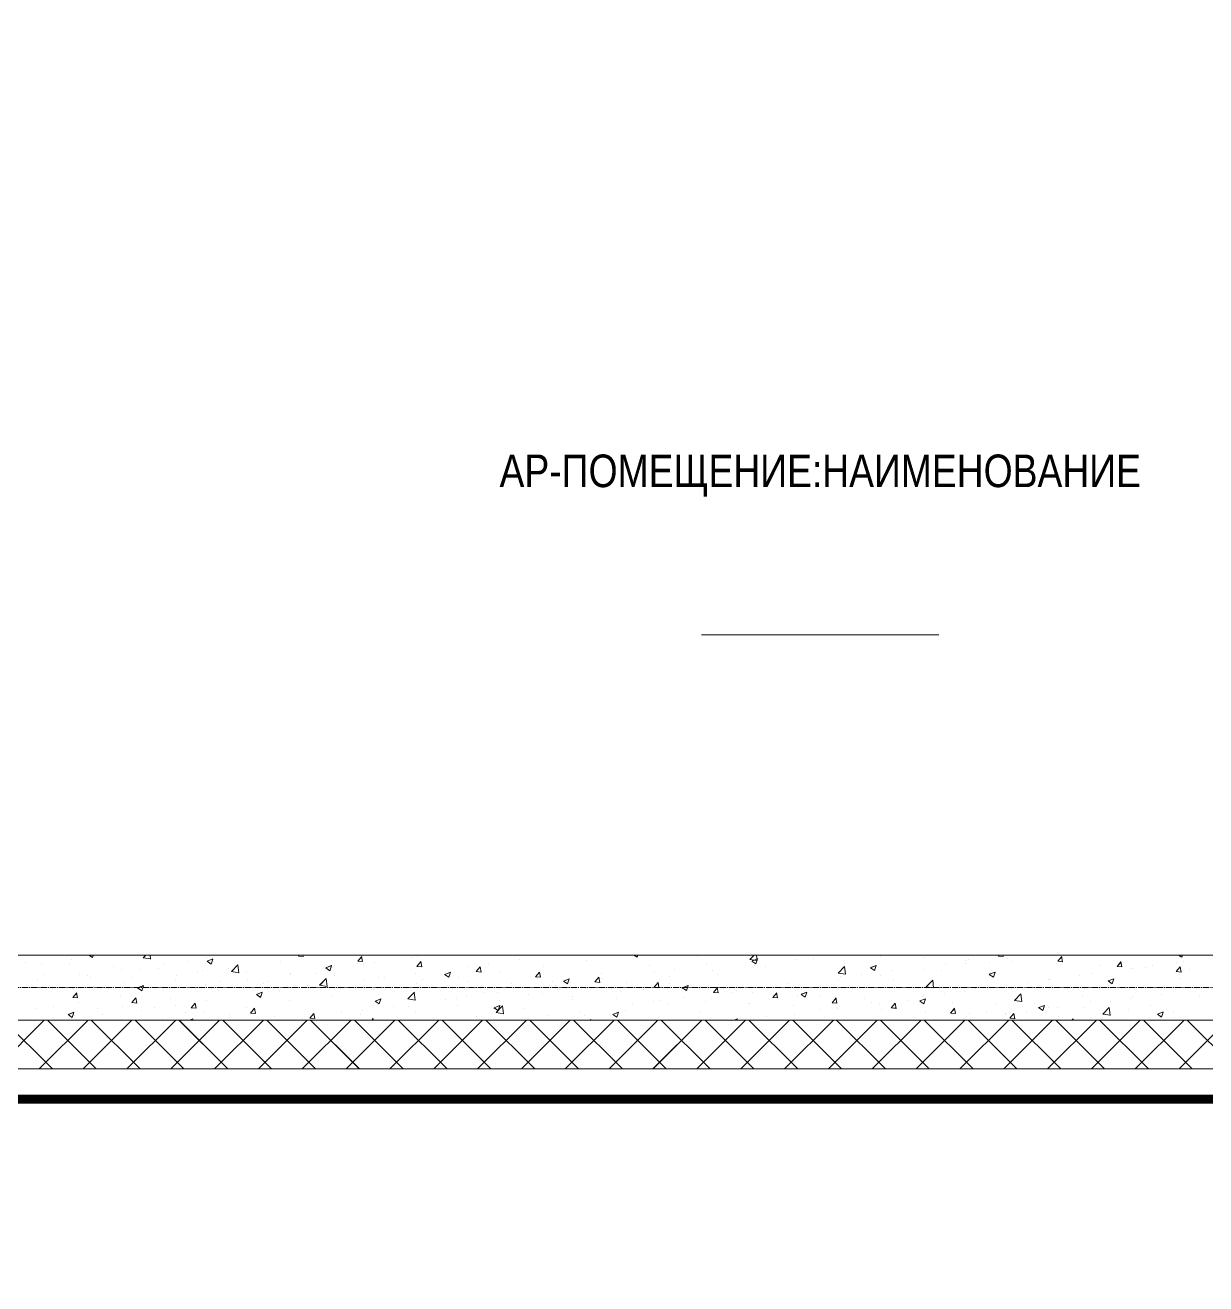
# Model space of a CAD drawing. Header units: millimetres. Extents: x 470010 to 1231400, y -134005 to 421770.
# Drawn here: x 826695 to 830323, y 135303 to 139170 of the extents above; entities that cross this region are included whole.
import ezdxf
from ezdxf.enums import TextEntityAlignment as Align

# ---------------------------------------------------------------- set-up
doc = ezdxf.new("R2010")
doc.units = ezdxf.units.MM
doc.linetypes.add('CENTER2', pattern=[28.575, 19.05, -3.175, 3.175, -3.175])
doc.linetypes.add('DASHED', pattern=[19.05, 12.7, -6.35])
doc.layers.get('Defpoints').update_dxf_attribs({"color": 140})
doc.layers.add('A-AREA', color=7, linetype='Continuous', lineweight=15, true_color=0x7f7f7f)
doc.layers.add('РД_Оси_100', color=7, linetype='Continuous', lineweight=0, true_color=0x525252)
doc.layers.add('АР_Делит', color=120, linetype='Continuous', lineweight=0, plot=False)
for name, color, linetype, lineweight in [('АР_Стены ПЕНОблок', 52, 'Continuous', 20), ('АР_Тонкая', 254, 'Continuous', 5), ('АР_Утеплитель', 31, 'Continuous', 0), ('АР_Штриховка', 8, 'Continuous', 0)]:
    doc.layers.add(name, color=color, linetype=linetype, lineweight=lineweight)
doc.styles.add('style1', font='ARIALN.TTF')

# ---------------------------------------------------------------- blocks, each defined once
blk = doc.blocks.new('СОШ_2200_АР_ОСИ_М100_28.05.24')
at = {"layer": 'АР_Делит', "color": 251, "linetype": 'DASHED', "true_color": 0x636466}
blk.add_lwpolyline([(114955, 135155), (114955, -355), (93595.036, -355), (93595.036, 13855), (94145, 13855), (94145, 68320), (66055, 68320), (66055, 13857.73), (83455, 13857.73), (83455, -355), (45245, -355), (45245, 13145), (44695, 13145), (44695, 26755), (45245, 26755), (45245, 68320), (20455, 68320), (20455, 26755), (27955, 26755), (27955, 13145), (-355, 13145), (-355, 100855)], dxfattribs=at)
at = {"layer": 'РД_Оси_100', "color": 251, "linetype": 'CENTER2', "true_color": 0x636466}
blk.add_line((-5954.958, 13500), (29555, 13500), dxfattribs=at)
blk = doc.blocks.new('A$C9108343f')
at = {"layer": 'A-AREA', "color": 18, "true_color": 0x000000}
blk.add_line((163054.2, 237663.4), (163784.2, 237663.4), dxfattribs=at)
at = {"layer": 'АР_Стены ПЕНОблок', "color": 18, "linetype": 'Continuous', "lineweight": 20, "true_color": 0x000000}
for p, q in [((167604.1, 236679.5), (148704.1, 236679.5)), ((148704.1, 236479.5), (167604.1, 236479.5))]:
    blk.add_line(p, q, dxfattribs=at)
at = {"layer": 'АР_Тонкая', "color": 18, "linetype": 'Continuous', "lineweight": 5, "true_color": 0x000000}
for p, q in [((167604.1, 236329.5), (148704.1, 236329.5)), ((148704.1, 236249.5), (167604.1, 236249.5)), ((167604.1, 236249.5), (148704.1, 236249.5)), ((148704.1, 236224.5), (167604.1, 236224.5))]:
    blk.add_line(p, q, dxfattribs=at)
at = {"layer": 'АР_Утеплитель', "color": 18, "linetype": 'Continuous', "lineweight": 0, "true_color": 0x000000}
for p, q in [((167604.1, 236479.5), (148704.1, 236479.5)), ((148704.1, 236329.5), (167604.1, 236329.5))]:
    blk.add_line(p, q, dxfattribs=at)
at = {"layer": 'АР_Штриховка', "color": 18, "linetype": 'Continuous', "lineweight": 0, "true_color": 0x000000}
for p, q in [((161117.2, 236665.2), (161117.2, 236665.2)), ((161171.9, 236679.5), (161182.8, 236672.2)), ((161182.8, 236672.2), (161185.2, 236679.5)), ((161188.4, 236675.7), (161188.4, 236675.7)), ((161339, 236670.9), (161361.6, 236667.4)), ((161339.1, 236670.8), (161347.4, 236679.5)), ((161361.6, 236667.3), (161360.2, 236679.5)), ((161474.3, 236660.3), (161474.3, 236660.3)), ((161534.2, 236672.3), (161534.2, 236672.3)), ((161535.2, 236660.3), (161547.8, 236651.8)), ((161535.3, 236660.5), (161553, 236667.4)), ((161547.8, 236651.8), (161553, 236667.2)), ((161762, 236659.8), (161762, 236659.8)), ((161815.9, 236676.5), (161818.4, 236679.5)), ((161815.9, 236676.5), (161831, 236675.2)), ((161825.6, 236668.2), (161825.6, 236668.2)), ((161830.7, 236675.1), (161829.9, 236679.5)), ((161998, 236660.6), (162010.3, 236675.2)), ((161998, 236660.6), (162013.2, 236659.2)), ((162012.9, 236659.2), (162010, 236675.1)), ((162163.8, 236673.1), (162163.8, 236673.1)), ((162180.2, 236644.6), (162192.5, 236659.2)), ((162182, 236676.3), (162182, 236676.3)), ((162195.1, 236643.2), (162192.2, 236659.2)), ((162495.3, 236665), (162495.3, 236665)), ((162699.9, 236662.8), (162699.9, 236662.8)), ((162828.2, 236679.1), (162828.2, 236679.1)), ((162846.3, 236679.5), (162856.3, 236672.7)), ((162856.3, 236672.7), (162858.6, 236679.5)), ((163042.1, 236674.1), (163042.1, 236674.1)), ((163202.9, 236666.1), (163225.5, 236662.6)), ((163203, 236666), (163215.9, 236679.5)), ((163208.7, 236660.9), (163221.4, 236652.4)), ((163208.8, 236661.1), (163226.6, 236667.9)), ((163221.4, 236652.4), (163226.5, 236667.7)), ((163225.5, 236662.4), (163223.5, 236679.5)), ((163229.3, 236670.3), (163229.3, 236670.3)), ((163292.9, 236678.6), (163292.9, 236678.6)), ((163347.7, 236666.7), (163347.7, 236666.7)), ((163399.3, 236669.2), (163399.3, 236669.2)), ((163603.7, 236676.3), (163603.7, 236676.3)), ((163739.3, 236670.6), (163739.3, 236670.6)), ((163866.5, 236662.8), (163866.5, 236662.8)), ((163874.9, 236664.8), (163874.9, 236664.8)), ((163962.7, 236675.4), (163962.7, 236675.4)), ((163966.8, 236676.3), (163969.5, 236679.5)), ((163966.8, 236676.3), (163982, 236675)), ((163981.7, 236674.9), (163980.8, 236679.5)), ((163993.9, 236669.5), (163993.9, 236669.5)), ((164010.5, 236659.1), (164010.5, 236659.1)), ((164149, 236660.4), (164161.3, 236675)), ((164149, 236660.4), (164164.2, 236659)), ((164163.9, 236659), (164160.9, 236674.9)), ((164331.2, 236644.4), (164343.4, 236659)), ((164346.1, 236643), (164343.1, 236659)), ((164520.6, 236679.5), (164529.9, 236673.3)), ((164529.9, 236673.3), (164532, 236679.5)), ((164536.3, 236659.5), (164536.3, 236659.5)), ((160978.1, 236655.3), (160978.1, 236655.3)), ((161028, 236654.6), (161028, 236654.6)), ((161031.6, 236621.2), (161031.6, 236621.2)), ((161113.6, 236649.6), (161113.6, 236649.6)), ((161249.2, 236643.9), (161249.2, 236643.9)), ((161271.9, 236635.4), (161271.9, 236635.4)), ((161326.2, 236634.9), (161326.2, 236634.9)), ((161384.8, 236638.2), (161384.8, 236638.2)), ((161403.8, 236654.5), (161403.8, 236654.5)), ((161505.4, 236626.1), (161505.4, 236626.1)), ((161520.4, 236632.4), (161520.4, 236632.4)), ((161601.6, 236638.7), (161601.6, 236638.7)), ((161610.1, 236628.8), (161632.7, 236625.3)), ((161610.2, 236628.7), (161629.9, 236649.4)), ((161632.7, 236625.2), (161629.9, 236649.4)), ((161656, 236626.7), (161656, 236626.7)), ((161791.3, 236623.1), (161791.3, 236623.1)), ((161791.6, 236621), (161791.6, 236621)), ((161867.6, 236622.3), (161867.6, 236622.3)), ((161900.2, 236640), (161912.8, 236631.5)), ((161900.3, 236640.2), (161918.1, 236647)), ((161912.8, 236631.5), (161918, 236646.8)), ((161921.7, 236641), (161921.7, 236641)), ((162015.7, 236647.7), (162015.7, 236647.7)), ((162050, 236657.2), (162050, 236657.2)), ((162175.1, 236622.9), (162175.1, 236622.9)), ((162180.2, 236644.6), (162195.4, 236643.3)), ((162265.2, 236619.7), (162277.9, 236611.1)), ((162265.3, 236619.8), (162283.1, 236626.7)), ((162277.9, 236611.1), (162283, 236626.5)), ((162335.5, 236644), (162335.5, 236644)), ((162362.4, 236628.7), (162374.7, 236643.3)), ((162362.4, 236628.7), (162377.6, 236627.4)), ((162377.3, 236627.3), (162374.3, 236643.2)), ((162399.1, 236652.3), (162399.1, 236652.3)), ((162437.6, 236625.9), (162437.6, 236625.9)), ((162544.6, 236612.8), (162556.8, 236627.4)), ((162559.5, 236611.4), (162556.5, 236627.3)), ((162569.5, 236644.9), (162569.5, 236644.9)), ((162745.9, 236623.3), (162745.9, 236623.3)), ((162894, 236648.7), (162894, 236648.7)), ((162909.1, 236628.1), (162909.1, 236628.1)), ((162972.7, 236636.5), (162972.7, 236636.5)), ((163068.9, 236649.1), (163068.9, 236649.1)), ((163087.5, 236631.4), (163087.5, 236631.4)), ((163215.8, 236647.7), (163215.8, 236647.7)), ((163251.1, 236643.8), (163251.1, 236643.8)), ((163474, 236623.9), (163493.8, 236644.5)), ((163474, 236624), (163496.6, 236620.5)), ((163496.6, 236620.4), (163493.8, 236644.5)), ((163546.3, 236620.6), (163546.3, 236620.6)), ((163573.7, 236640.6), (163586.4, 236632)), ((163573.8, 236640.7), (163591.6, 236647.6)), ((163586.4, 236632), (163591.5, 236647.4)), ((163642.5, 236633.3), (163642.5, 236633.3)), ((163735.2, 236635.4), (163735.2, 236635.4)), ((163792.5, 236631.2), (163792.5, 236631.2)), ((163802.9, 236654.4), (163802.9, 236654.4)), ((163865.6, 236653.3), (163865.6, 236653.3)), ((163938.8, 236620.2), (163951.4, 236611.7)), ((163938.9, 236620.4), (163956.6, 236627.2)), ((163940.7, 236656.6), (163940.7, 236656.6)), ((163951.4, 236611.7), (163956.6, 236627)), ((164146.1, 236653.4), (164146.1, 236653.4)), ((164253.2, 236621.9), (164253.2, 236621.9)), ((164281.7, 236647.6), (164281.7, 236647.6)), ((164331.2, 236644.4), (164346.4, 236643.1)), ((164376.5, 236638.5), (164376.5, 236638.5)), ((164381.5, 236638.2), (164381.5, 236638.2)), ((164417.3, 236641.9), (164417.3, 236641.9)), ((164440.1, 236646.9), (164440.1, 236646.9)), ((164513.4, 236657.2), (164513.4, 236657.2)), ((164513.4, 236628.5), (164525.6, 236643.1)), ((164513.4, 236628.5), (164528.6, 236627.2)), ((164528.2, 236627.1), (164525.3, 236643)), ((164552.9, 236636.2), (164552.9, 236636.2)), ((161013.1, 236601.3), (161013.1, 236601.3)), ((161029.9, 236584), (161029.9, 236584)), ((161143.6, 236619.2), (161143.6, 236619.2)), ((161167.2, 236615.5), (161167.2, 236615.5)), ((161178.1, 236609.4), (161178.1, 236609.4)), ((161185.2, 236583.9), (161185.2, 236583.9)), ((161281.4, 236596.6), (161281.4, 236596.6)), ((161302.8, 236609.8), (161302.8, 236609.8)), ((161321.8, 236578.6), (161339.6, 236585.4)), ((161334.4, 236569.9), (161339.5, 236585.3)), ((161438.4, 236604), (161438.4, 236604)), ((161441.8, 236617.7), (161441.8, 236617.7)), ((161531.1, 236587.8), (161531.1, 236587.8)), ((161574, 236598.3), (161574, 236598.3)), ((161659.4, 236604), (161659.4, 236604)), ((161709.6, 236592.6), (161709.6, 236592.6)), ((161719.5, 236596.8), (161719.5, 236596.8)), ((161845.1, 236586.8), (161845.1, 236586.8)), ((161881.2, 236586.7), (161901, 236607.3)), ((161881.2, 236586.8), (161903.8, 236583.3)), ((161903.8, 236583.2), (161901, 236607.3)), ((161927.2, 236615.2), (161927.2, 236615.2)), ((161980.7, 236581.1), (161980.7, 236581.1)), ((162015.3, 236601.8), (162015.3, 236601.8)), ((162062.8, 236609.5), (162062.8, 236609.5)), ((162078.9, 236610.2), (162078.9, 236610.2)), ((162178.9, 236591.7), (162178.9, 236591.7)), ((162198.4, 236603.8), (162198.4, 236603.8)), ((162309.3, 236609.6), (162309.3, 236609.6)), ((162334, 236598), (162334, 236598)), ((162469.5, 236592.3), (162469.5, 236592.3)), ((162544.6, 236612.8), (162559.8, 236611.4)), ((162588.9, 236585.9), (162588.9, 236585.9)), ((162597.8, 236597.8), (162597.8, 236597.8)), ((162605.1, 236586.6), (162605.1, 236586.6)), ((162630.3, 236599.3), (162642.9, 236590.8)), ((162630.4, 236599.5), (162648.1, 236606.3)), ((162642.9, 236590.8), (162648.1, 236606.1)), ((162652.5, 236594.3), (162652.5, 236594.3)), ((162726.8, 236596.8), (162739, 236611.4)), ((162726.8, 236596.8), (162742, 236595.5)), ((162741.6, 236595.4), (162738.7, 236611.3)), ((162740.7, 236580.9), (162740.7, 236580.9)), ((162748.7, 236607), (162748.7, 236607)), ((162825.1, 236594.5), (162825.1, 236594.5)), ((162909, 236580.9), (162921.2, 236595.5)), ((162909, 236580.9), (162924.1, 236579.5)), ((162923.8, 236579.5), (162920.9, 236595.4)), ((162954.9, 236592.9), (162954.9, 236592.9)), ((162957, 236613.5), (162957, 236613.5)), ((162995.4, 236579.2), (163013.2, 236586)), ((163007.9, 236570.5), (163013.1, 236585.8)), ((163103, 236618.4), (163103, 236618.4)), ((163322.3, 236591.1), (163322.3, 236591.1)), ((163344.6, 236582.2), (163344.6, 236582.2)), ((163475, 236600.1), (163475, 236600.1)), ((163482.7, 236612.2), (163482.7, 236612.2)), ((163603.3, 236616.3), (163603.3, 236616.3)), ((163644.4, 236605.7), (163644.4, 236605.7)), ((163745.1, 236581.9), (163764.9, 236602.5)), ((163745.1, 236582), (163767.7, 236578.5)), ((163767.6, 236578.4), (163764.8, 236602.5)), ((163990.9, 236585), (163990.9, 236585)), ((164056.3, 236596.4), (164056.3, 236596.4)), ((164119.9, 236604.7), (164119.9, 236604.7)), ((164122.8, 236604), (164122.8, 236604)), ((164216.1, 236617.4), (164216.1, 236617.4)), ((164303.8, 236599.9), (164316.4, 236591.4)), ((164303.9, 236600.1), (164321.7, 236606.9)), ((164316.4, 236591.4), (164321.6, 236606.7)), ((164374.6, 236581.3), (164374.6, 236581.3)), ((164522.7, 236606.8), (164522.7, 236606.8)), ((161121.6, 236575.5), (161121.6, 236575.5)), ((161122.4, 236549.2), (161134.6, 236563.8)), ((161122.4, 236549.2), (161137.5, 236547.9)), ((161137.2, 236547.8), (161134.3, 236563.7)), ((161268.8, 236550.9), (161268.8, 236550.9)), ((161304.5, 236533.3), (161316.8, 236547.9)), ((161319.4, 236531.9), (161316.5, 236547.8)), ((161321.8, 236578.4), (161334.4, 236569.9)), ((161400.7, 236569.9), (161400.7, 236569.9)), ((161423.2, 236546), (161423.2, 236546)), ((161571.3, 236571.4), (161571.3, 236571.4)), ((161686.8, 236558.1), (161699.4, 236549.6)), ((161686.9, 236558.3), (161704.7, 236565.1)), ((161695.1, 236559.7), (161695.1, 236559.7)), ((161699.4, 236549.6), (161704.6, 236564.9)), ((161758.7, 236568), (161758.7, 236568)), ((161854.9, 236580.7), (161854.9, 236580.7)), ((161918.6, 236556.4), (161918.6, 236556.4)), ((162046.9, 236572.7), (162046.9, 236572.7)), ((162051.9, 236537.9), (162069.7, 236544.8)), ((162064.5, 236529.2), (162069.6, 236544.6)), ((162116.3, 236575.4), (162116.3, 236575.4)), ((162152.3, 236544.7), (162172.1, 236565.3)), ((162152.3, 236544.8), (162174.9, 236541.3)), ((162174.8, 236541.1), (162172, 236565.3)), ((162251.9, 236569.7), (162251.9, 236569.7)), ((162268.7, 236543.8), (162268.7, 236543.8)), ((162301.5, 236547), (162301.5, 236547)), ((162332.3, 236552.2), (162332.3, 236552.2)), ((162387.5, 236563.9), (162387.5, 236563.9)), ((162428.5, 236564.8), (162428.5, 236564.8)), ((162449.6, 236572.4), (162449.6, 236572.4)), ((162523.1, 236558.2), (162523.1, 236558.2)), ((162566.4, 236560.4), (162566.4, 236560.4)), ((162658.7, 236552.5), (162658.7, 236552.5)), ((162696.8, 236578.2), (162696.8, 236578.2)), ((162794.3, 236546.7), (162794.3, 236546.7)), ((162806.7, 236567.5), (162806.7, 236567.5)), ((162876.3, 236575.1), (162876.3, 236575.1)), ((162995.3, 236579), (163007.9, 236570.5)), ((163002.1, 236549), (163002.1, 236549)), ((163011.9, 236569.4), (163011.9, 236569.4)), ((163084.4, 236546.9), (163084.4, 236546.9)), ((163091.2, 236564.9), (163103.4, 236579.5)), ((163091.2, 236564.9), (163106.3, 236563.6)), ((163106, 236563.5), (163103.1, 236579.5)), ((163147.5, 236563.7), (163147.5, 236563.7)), ((163162.5, 236570.1), (163162.5, 236570.1)), ((163212.7, 236563.1), (163212.7, 236563.1)), ((163226.1, 236578.4), (163226.1, 236578.4)), ((163273.3, 236549), (163285.6, 236563.6)), ((163273.3, 236549), (163288.5, 236547.7)), ((163283.1, 236557.9), (163283.1, 236557.9)), ((163288.2, 236547.6), (163285.3, 236563.5)), ((163348.1, 236554.9), (163348.1, 236554.9)), ((163360.3, 236558.6), (163373, 236550.1)), ((163360.4, 236558.8), (163378.2, 236565.6)), ((163373, 236550.1), (163378.1, 236565.5)), ((163418.7, 236552.2), (163418.7, 236552.2)), ((163455.5, 236533.1), (163467.8, 236547.7)), ((163470.4, 236531.7), (163467.4, 236547.6)), ((163496.3, 236580.3), (163496.3, 236580.3)), ((163554.3, 236546.5), (163554.3, 236546.5)), ((163725.4, 236538.5), (163743.2, 236545.3)), ((163732.1, 236550.8), (163732.1, 236550.8)), ((163736.1, 236554.2), (163736.1, 236554.2)), ((163738, 236529.8), (163743.1, 236545.1)), ((163799.7, 236562.6), (163799.7, 236562.6)), ((163862.6, 236568.7), (163862.6, 236568.7)), ((163895.9, 236575.2), (163895.9, 236575.2)), ((164016.2, 236539.8), (164036, 236560.5)), ((164038.7, 236536.3), (164035.9, 236560.4)), ((164226.4, 236555.9), (164226.4, 236555.9)), ((164373.2, 236546.7), (164373.2, 236546.7)), ((164378.4, 236553.6), (164378.4, 236553.6)), ((164469.4, 236559.4), (164469.4, 236559.4)), ((164510.3, 236572.6), (164510.3, 236572.6)), ((164583.5, 236551), (164583.5, 236551)), ((161010.1, 236516.7), (161010.1, 236516.7)), ((161063.1, 236520.5), (161063.1, 236520.5)), ((161108.4, 236496.7), (161126.2, 236503.5)), ((161140.5, 236534.6), (161140.5, 236534.6)), ((161198.7, 236514.8), (161198.7, 236514.8)), ((161275.1, 236520.6), (161275.1, 236520.6)), ((161304.5, 236533.3), (161319.7, 236531.9)), ((161334.3, 236509), (161334.3, 236509)), ((161374.9, 236517.5), (161374.9, 236517.5)), ((161438.5, 236525.9), (161438.5, 236525.9)), ((161486.7, 236517.3), (161499, 236531.9)), ((161486.7, 236517.3), (161501.9, 236516)), ((161501.6, 236515.9), (161498.7, 236531.9)), ((161534.7, 236538.5), (161534.7, 236538.5)), ((161656.3, 236519.5), (161656.3, 236519.5)), ((161668.9, 236501.4), (161681.2, 236516)), ((161683.8, 236500), (161680.8, 236515.9)), ((161788.2, 236538.5), (161788.2, 236538.5)), ((162012.1, 236510), (162012.1, 236510)), ((162051.8, 236537.7), (162064.5, 236529.2)), ((162108.3, 236522.7), (162108.3, 236522.7)), ((162153.4, 236521.6), (162153.4, 236521.6)), ((162175.8, 236507.2), (162175.8, 236507.2)), ((162306.2, 236525.1), (162306.2, 236525.1)), ((162416.9, 236517.6), (162434.7, 236524.4)), ((162416.9, 236517.4), (162429.5, 236508.9)), ((162423.4, 236502.6), (162443.2, 236523.2)), ((162429.5, 236508.9), (162434.6, 236524.2)), ((162434.5, 236541.3), (162434.5, 236541.3)), ((162445.9, 236499.1), (162443.1, 236523.2)), ((162510.5, 236516.7), (162510.5, 236516.7)), ((162658.6, 236542.1), (162658.6, 236542.1)), ((162681.9, 236506.8), (162681.9, 236506.8)), ((162782, 236497.2), (162799.8, 236504.1)), ((162794.5, 236488.5), (162799.7, 236503.9)), ((162822, 236510), (162822, 236510)), ((162842.3, 236527.9), (162842.3, 236527.9)), ((162905.9, 236536.3), (162905.9, 236536.3)), ((162929.9, 236541), (162929.9, 236541)), ((162954, 236529), (162954, 236529)), ((163051.9, 236504), (163051.9, 236504)), ((163065.5, 236535.3), (163065.5, 236535.3)), ((163200, 236529.5), (163200, 236529.5)), ((163201.1, 236529.6), (163201.1, 236529.6)), ((163336.6, 236523.8), (163336.6, 236523.8)), ((163415.9, 236512), (163415.9, 236512)), ((163455.5, 236533.1), (163470.7, 236531.7)), ((163471.9, 236515.5), (163471.9, 236515.5)), ((163472.2, 236518.1), (163472.2, 236518.1)), ((163479.5, 236520.4), (163479.5, 236520.4)), ((163575.7, 236533.1), (163575.7, 236533.1)), ((163600.2, 236531.8), (163600.2, 236531.8)), ((163607.8, 236512.4), (163607.8, 236512.4)), ((163637.7, 236517.1), (163650, 236531.7)), ((163637.7, 236517.1), (163652.9, 236515.8)), ((163652.6, 236515.7), (163649.6, 236531.7)), ((163689.9, 236540.8), (163689.9, 236540.8)), ((163725.4, 236538.3), (163738, 236529.8)), ((163743.4, 236506.6), (163743.4, 236506.6)), ((163819.9, 236501.2), (163832.1, 236515.8)), ((163825.5, 236535), (163825.5, 236535)), ((163834.8, 236499.8), (163831.8, 236515.7)), ((163930.2, 236505), (163930.2, 236505)), ((163961, 236529.3), (163961, 236529.3)), ((164016.1, 236539.9), (164038.7, 236536.4)), ((164053, 236504.5), (164053, 236504.5)), ((164078.3, 236530.5), (164078.3, 236530.5)), ((164090.4, 236518), (164103, 236509.4)), ((164090.5, 236518.1), (164108.3, 236525)), ((164096.6, 236523.6), (164096.6, 236523.6)), ((164103, 236509.4), (164108.2, 236524.8)), ((164119.7, 236519.5), (164119.7, 236519.5)), ((164149.2, 236517.2), (164149.2, 236517.2)), ((164232.2, 236517.8), (164232.2, 236517.8)), ((164250.1, 236537.3), (164250.1, 236537.3)), ((164287.3, 236497.8), (164307.1, 236518.4)), ((164309.8, 236494.3), (164307, 236518.4)), ((164309.7, 236538.3), (164309.7, 236538.3)), ((164367.8, 236512.1), (164367.8, 236512.1)), ((164435.4, 236525.6), (164435.4, 236525.6)), ((164455.5, 236497.8), (164473.3, 236504.6)), ((164468.1, 236489.1), (164473.2, 236504.4)), ((164503.4, 236506.4), (164503.4, 236506.4)), ((160884.9, 236329.5), (161034.9, 236479.5)), ((161060.1, 236329.5), (160910.1, 236479.5)), ((161019.6, 236329.5), (161169.6, 236479.5)), ((161194.9, 236329.5), (161044.9, 236479.5)), ((161108.3, 236496.5), (161121, 236488)), ((161118.3, 236483.7), (161118.3, 236483.7)), ((161121, 236488), (161126.1, 236503.3)), ((161126.9, 236495.1), (161126.9, 236495.1)), ((161154.3, 236329.5), (161304.3, 236479.5)), ((161329.6, 236329.5), (161179.6, 236479.5)), ((161214.5, 236496.4), (161214.5, 236496.4)), ((161289, 236329.5), (161439, 236479.5)), ((161464.3, 236329.5), (161314.3, 236479.5)), ((161397.6, 236485.3), (161397.6, 236485.3)), ((161423.7, 236329.5), (161573.7, 236479.5)), ((161599, 236329.5), (161449, 236479.5)), ((161469.9, 236503.3), (161469.9, 236503.3)), ((161481.7, 236479.5), (161491.2, 236483.2)), ((161490, 236479.5), (161491.2, 236483)), ((161528, 236503.2), (161528, 236503.2)), ((161558.4, 236329.5), (161708.4, 236479.5)), ((161733.7, 236329.5), (161583.7, 236479.5)), ((161605.5, 236497.6), (161605.5, 236497.6)), ((161668.9, 236501.4), (161684.1, 236500.1)), ((161693.1, 236329.5), (161843.1, 236479.5)), ((161868.4, 236329.5), (161718.4, 236479.5)), ((161741.1, 236491.9), (161741.1, 236491.9)), ((161788.1, 236480.5), (161788.1, 236480.5)), ((161827.8, 236329.5), (161977.8, 236479.5)), ((161851.1, 236485.5), (161863.3, 236500.1)), ((161851.1, 236485.5), (161866.3, 236484.1)), ((162003.1, 236329.5), (161853.1, 236479.5)), ((161866, 236484.1), (161863, 236500)), ((161876.7, 236486.1), (161876.7, 236486.1)), ((161948.5, 236501.6), (161948.5, 236501.6)), ((161962.5, 236329.5), (162112.5, 236479.5)), ((162137.8, 236329.5), (161987.8, 236479.5)), ((162005.2, 236496.1), (162005.2, 236496.1)), ((162012.2, 236480.4), (162012.2, 236480.4)), ((162041.7, 236479.5), (162045.5, 236484.1)), ((162043.9, 236488.1), (162043.9, 236488.1)), ((162046.1, 236479.5), (162045.2, 236484)), ((162097.2, 236329.5), (162247.2, 236479.5)), ((162272.5, 236329.5), (162122.5, 236479.5)), ((162231.9, 236329.5), (162381.9, 236479.5)), ((162407.2, 236329.5), (162257.2, 236479.5)), ((162362.4, 236491.2), (162362.4, 236491.2)), ((162366.6, 236329.5), (162516.6, 236479.5)), ((162541.9, 236329.5), (162391.9, 236479.5)), ((162423.3, 236502.7), (162445.9, 236499.2)), ((162501.3, 236329.5), (162651.3, 236479.5)), ((162522.1, 236485.8), (162522.1, 236485.8)), ((162676.6, 236329.5), (162526.6, 236479.5)), ((162585.7, 236494.1), (162585.7, 236494.1)), ((162636, 236329.5), (162786, 236479.5)), ((162811.3, 236329.5), (162661.3, 236479.5)), ((162693.7, 236493.7), (162693.7, 236493.7)), ((162712.6, 236479.5), (162714.3, 236481.2)), ((162714.4, 236479.5), (162714.2, 236481.2)), ((162770.7, 236329.5), (162920.7, 236479.5)), ((162781.9, 236497.1), (162794.5, 236488.5)), ((162946, 236329.5), (162796, 236479.5)), ((162905.4, 236329.5), (163055.4, 236479.5)), ((163080.7, 236329.5), (162930.7, 236479.5)), ((163040.1, 236329.5), (163190.1, 236479.5)), ((163215.4, 236329.5), (163065.4, 236479.5)), ((163153.8, 236479.5), (163164.8, 236483.7)), ((163163.3, 236479.5), (163164.7, 236483.5)), ((163174.9, 236329.5), (163324.9, 236479.5)), ((163350.1, 236329.5), (163200.1, 236479.5)), ((163255.5, 236490.9), (163255.5, 236490.9)), ((163309.6, 236329.5), (163459.6, 236479.5)), ((163484.8, 236329.5), (163334.8, 236479.5)), ((163341.5, 236497.6), (163341.5, 236497.6)), ((163444.3, 236329.5), (163594.3, 236479.5)), ((163619.5, 236329.5), (163469.5, 236479.5)), ((163579, 236329.5), (163729, 236479.5)), ((163754.2, 236329.5), (163604.2, 236479.5)), ((163713.7, 236329.5), (163863.7, 236479.5)), ((163888.9, 236329.5), (163738.9, 236479.5)), ((163782, 236479.6), (163782, 236479.6)), ((163819.9, 236501.2), (163835.1, 236499.9)), ((163848.4, 236329.5), (163998.4, 236479.5)), ((163859.5, 236484.1), (163859.5, 236484.1)), ((164023.6, 236329.5), (163873.6, 236479.5)), ((163879, 236500.9), (163879, 236500.9)), ((163983.1, 236329.5), (164133.1, 236479.5)), ((163987.8, 236500.4), (163987.8, 236500.4)), ((163989.5, 236496.2), (163989.5, 236496.2)), ((164002.1, 236485.3), (164014.3, 236499.8)), ((164002.1, 236485.2), (164017.3, 236483.9)), ((164158.3, 236329.5), (164008.3, 236479.5)), ((164016.9, 236483.9), (164014, 236499.8)), ((164014.6, 236495.2), (164014.6, 236495.2)), ((164117.8, 236329.5), (164267.8, 236479.5)), ((164293, 236329.5), (164143, 236479.5)), ((164150.2, 236489.5), (164150.2, 236489.5)), ((164192.8, 236479.5), (164196.5, 236483.9)), ((164197, 236479.5), (164196.2, 236483.8)), ((164252.5, 236329.5), (164402.5, 236479.5)), ((164427.7, 236329.5), (164277.7, 236479.5)), ((164285.8, 236483.7), (164285.8, 236483.7)), ((164287.2, 236497.9), (164309.8, 236494.4)), ((164287.3, 236500.1), (164287.3, 236500.1)), ((164387.2, 236329.5), (164537.2, 236479.5)), ((164562.4, 236329.5), (164412.4, 236479.5)), ((164455.4, 236497.6), (164468.1, 236489.1)), ((164507.2, 236488.1), (164507.2, 236488.1)), ((164521.9, 236329.5), (164671.9, 236479.5)), ((164697.2, 236329.5), (164547.2, 236479.5)), ((164563, 236480.3), (164563, 236480.3)), ((148704.1, 236249.2), (167604.1, 236249.2)), ((148704.1, 236248.2), (167604.1, 236248.2)), ((148704.1, 236247.2), (167604.1, 236247.2)), ((148704.1, 236246.2), (167604.1, 236246.2)), ((148704.1, 236245.2), (167604.1, 236245.2)), ((148704.1, 236244.2), (167604.1, 236244.2)), ((148704.1, 236243.2), (167604.1, 236243.2)), ((148704.1, 236242.2), (167604.1, 236242.2)), ((148704.1, 236241.2), (167604.1, 236241.2)), ((148704.1, 236240.2), (167604.1, 236240.2)), ((148704.1, 236239.2), (167604.1, 236239.2)), ((148704.1, 236238.2), (167604.1, 236238.2)), ((148704.1, 236237.2), (167604.1, 236237.2)), ((148704.1, 236236.2), (167604.1, 236236.2)), ((148704.1, 236235.2), (167604.1, 236235.2)), ((148704.1, 236234.2), (167604.1, 236234.2)), ((148704.1, 236233.2), (167604.1, 236233.2)), ((148704.1, 236232.2), (167604.1, 236232.2)), ((148704.1, 236231.2), (167604.1, 236231.2)), ((148704.1, 236230.2), (167604.1, 236230.2)), ((148704.1, 236229.2), (167604.1, 236229.2)), ((148704.1, 236228.2), (167604.1, 236228.2)), ((148704.1, 236227.2), (167604.1, 236227.2)), ((148704.1, 236226.2), (167604.1, 236226.2)), ((148704.1, 236225.2), (167604.1, 236225.2))]:
    blk.add_line(p, q, dxfattribs=at)
at = {"layer": 'РД_Оси_100'}
blk.add_blockref('СОШ_2200_АР_ОСИ_М100_28.05.24', (140804.1, 223079.5), dxfattribs=at)
at = {"layer": 'Defpoints', "color": 18, "true_color": 0x000000, "style": 'style1'}
for p in [(143949.3, 316089.1), (143975, 281639.5), (143890.4, 273244.7), (143840, 264276.8), (143967.8, 254892.4), (12252, 104178.1), (12382.6, 96023.1)]:
    blk.add_attdef('АР-ПОМЕЩЕНИЕ:НАИМЕНОВАНИЕ', text='', height=100, dxfattribs=at).set_placement(p, align=Align.MIDDLE)
at = {"layer": 'Defpoints', "color": 18, "true_color": 0x000000, "style": 'style1', "flags": 8}
for p in [(143951.3, 279099.1), (143848.3, 269251.1), (143875.3, 260094.2), (144049.7, 250824.7), (163419.3, 238153.4), (155897.5, 237966), (183037.2, 237966), (143342.9, 237876.2)]:
    blk.add_attdef('АР-ПОМЕЩЕНИЕ:НАИМЕНОВАНИЕ', text='', height=100, dxfattribs=at).set_placement(p, align=Align.MIDDLE)

msp = doc.modelspace()

# ---------------------------------------------------------------- linework, layer by layer
at = {"layer": 'A-AREA', "color": 18, "true_color": 0x000000}
msp.add_line((828772.824, 137297.182), (829502.824, 137297.182), dxfattribs=at)
at = {"layer": 'АР_Стены ПЕНОблок', "color": 18, "linetype": 'Continuous', "lineweight": 20, "true_color": 0x000000}
for p, q in [((833322.706, 136313.251), (814422.706, 136313.251)), ((814422.706, 136113.251), (833322.706, 136113.251))]:
    msp.add_line(p, q, dxfattribs=at)
at = {"layer": 'АР_Тонкая', "color": 18, "linetype": 'Continuous', "lineweight": 5, "true_color": 0x000000}
for p, q in [((833322.706, 135963.251), (814422.706, 135963.251)), ((814422.706, 135883.251), (833322.706, 135883.251)), ((833322.706, 135883.251), (814422.706, 135883.251)), ((814422.706, 135858.251), (833322.706, 135858.251))]:
    msp.add_line(p, q, dxfattribs=at)
at = {"layer": 'АР_Утеплитель', "color": 18, "linetype": 'Continuous', "lineweight": 0, "true_color": 0x000000}
for p, q in [((833322.706, 136113.251), (814422.706, 136113.251)), ((814422.706, 135963.251), (833322.706, 135963.251))]:
    msp.add_line(p, q, dxfattribs=at)
at = {"layer": 'АР_Штриховка', "color": 18, "linetype": 'Continuous', "lineweight": 0, "true_color": 0x000000}
for p, q in [((826890.533, 136313.251), (826901.392, 136305.926)), ((826901.396, 136305.925), (826903.854, 136313.251)), ((827057.688, 136304.544), (827066.042, 136313.251)), ((827080.218, 136301.033), (827078.796, 136313.251)), ((827534.472, 136310.279), (827536.965, 136313.251)), ((827549.338, 136308.882), (827548.532, 136313.251)), ((828564.893, 136313.251), (828574.932, 136306.479)), ((828574.936, 136306.479), (828577.208, 136313.251)), ((828921.567, 136299.716), (828934.553, 136313.251)), ((828944.095, 136296.205), (828942.112, 136313.251)), ((829685.445, 136310.067), (829688.116, 136313.251)), ((829700.305, 136308.668), (829699.459, 136313.251)), ((830239.252, 136313.251), (830248.471, 136307.032)), ((830248.476, 136307.032), (830250.562, 136313.251)), ((827057.644, 136304.639), (827080.233, 136301.135)), ((827253.788, 136294.106), (827266.423, 136285.584)), ((827253.872, 136294.291), (827271.657, 136301.118)), ((827266.427, 136285.583), (827271.577, 136300.932)), ((827328.767, 136262.502), (827348.551, 136283.12)), ((827351.297, 136258.991), (827348.49, 136283.113)), ((827534.471, 136310.268), (827549.653, 136308.94)), ((827618.819, 136273.763), (827631.454, 136265.241)), ((827618.903, 136273.949), (827636.688, 136280.776)), ((827631.458, 136265.241), (827636.608, 136280.59)), ((827716.656, 136294.329), (827731.838, 136293.001)), ((827716.657, 136294.34), (827728.902, 136308.933)), ((827731.522, 136292.943), (827728.585, 136308.864)), ((827898.84, 136278.39), (827914.022, 136277.062)), ((827898.841, 136278.401), (827911.086, 136292.994)), ((827913.706, 136277.003), (827910.769, 136292.925)), ((828081.026, 136262.462), (828093.271, 136277.055)), ((828095.89, 136261.064), (828092.954, 136276.986)), ((828921.521, 136299.813), (828944.111, 136296.309)), ((828927.328, 136294.659), (828939.963, 136286.137)), ((828927.412, 136294.845), (828945.197, 136301.672)), ((828939.967, 136286.136), (828945.117, 136301.485)), ((829192.646, 136257.674), (829212.429, 136278.293)), ((829215.174, 136254.163), (829212.367, 136278.285)), ((829292.359, 136274.316), (829304.993, 136265.794)), ((829292.443, 136274.503), (829310.228, 136281.329)), ((829304.998, 136265.794), (829310.148, 136281.143)), ((829685.444, 136310.056), (829700.626, 136308.728)), ((829867.628, 136294.117), (829882.81, 136292.789)), ((829867.629, 136294.128), (829879.874, 136308.721)), ((829882.489, 136292.729), (829879.552, 136308.651)), ((830049.813, 136278.178), (830064.995, 136276.85)), ((830049.814, 136278.189), (830062.059, 136292.782)), ((830064.673, 136276.79), (830061.736, 136292.711)), ((830231.999, 136262.25), (830244.244, 136276.843)), ((830246.857, 136260.851), (830243.92, 136276.772)), ((827328.722, 136262.597), (827351.312, 136259.093)), ((827599.846, 136220.459), (827619.63, 136241.078)), ((827622.375, 136216.949), (827619.569, 136241.071)), ((827983.85, 136253.421), (827996.485, 136244.899)), ((827983.934, 136253.606), (828001.719, 136260.433)), ((827996.489, 136244.898), (828001.639, 136260.247)), ((828081.025, 136262.451), (828096.207, 136261.123)), ((828263.21, 136246.512), (828278.392, 136245.184)), ((828263.211, 136246.523), (828275.456, 136261.116)), ((828278.075, 136245.125), (828275.138, 136261.046)), ((828348.965, 136233.264), (828366.75, 136240.091)), ((828361.52, 136224.556), (828366.67, 136239.905)), ((828445.395, 136230.584), (828457.64, 136245.177)), ((828460.259, 136229.186), (828457.322, 136245.107)), ((829192.6, 136257.771), (829215.19, 136254.267)), ((829463.725, 136215.631), (829483.508, 136236.25)), ((829486.253, 136212.121), (829483.446, 136236.243)), ((829657.39, 136253.974), (829670.024, 136245.452)), ((829657.474, 136254.16), (829675.259, 136260.987)), ((829670.028, 136245.451), (829675.179, 136260.8)), ((830022.421, 136233.632), (830035.055, 136225.109)), ((830022.505, 136233.818), (830040.29, 136240.645)), ((830035.059, 136225.109), (830040.209, 136240.458)), ((830231.998, 136262.239), (830247.18, 136260.911)), ((826840.977, 136182.979), (826853.222, 136197.572)), ((826855.845, 136181.582), (826852.908, 136197.503)), ((827040.372, 136212.183), (827053.007, 136203.661)), ((827040.456, 136212.368), (827058.241, 136219.195)), ((827053.011, 136203.66), (827058.161, 136219.009)), ((827405.487, 136192.026), (827423.272, 136198.853)), ((827418.042, 136183.318), (827423.192, 136198.667)), ((827599.801, 136220.555), (827622.391, 136217.051)), ((827870.925, 136178.417), (827890.709, 136199.036)), ((827893.454, 136174.906), (827890.648, 136199.029)), ((828348.881, 136233.078), (828361.515, 136224.556)), ((828445.394, 136230.573), (828460.576, 136229.245)), ((828627.579, 136214.634), (828642.761, 136213.306)), ((828627.58, 136214.645), (828639.825, 136229.238)), ((828642.443, 136213.247), (828639.506, 136229.168)), ((828713.912, 136212.736), (828726.546, 136204.214)), ((828713.996, 136212.922), (828731.781, 136219.749)), ((828726.55, 136204.213), (828731.701, 136219.562)), ((828809.764, 136198.695), (828824.946, 136197.367)), ((828809.765, 136198.705), (828822.01, 136213.299)), ((828824.627, 136197.307), (828821.69, 136213.229)), ((828991.949, 136182.766), (829004.194, 136197.36)), ((829006.811, 136181.368), (829003.874, 136197.29)), ((829079.027, 136192.58), (829096.812, 136199.407)), ((829091.581, 136183.871), (829096.731, 136199.22)), ((829463.679, 136215.729), (829486.269, 136212.225)), ((826840.976, 136182.968), (826856.158, 136181.64)), ((827023.16, 136167.029), (827038.342, 136165.701)), ((827023.161, 136167.039), (827035.406, 136181.633)), ((827038.029, 136165.642), (827035.092, 136181.564)), ((827205.346, 136151.1), (827217.591, 136165.694)), ((827220.213, 136149.703), (827217.276, 136165.625)), ((827405.403, 136191.841), (827418.037, 136183.318)), ((827770.434, 136171.498), (827783.068, 136162.976)), ((827770.518, 136171.684), (827788.302, 136178.51)), ((827783.072, 136162.975), (827788.223, 136178.324)), ((827870.88, 136178.513), (827893.47, 136175.009)), ((828135.549, 136151.341), (828153.333, 136158.168)), ((828142.004, 136136.375), (828161.788, 136156.993)), ((828148.103, 136142.633), (828153.253, 136157.982)), ((828164.533, 136132.864), (828161.727, 136156.986)), ((828991.948, 136182.756), (829007.13, 136181.427)), ((829078.943, 136192.394), (829091.577, 136183.872)), ((829174.133, 136166.817), (829189.315, 136165.488)), ((829174.134, 136166.827), (829186.379, 136181.42)), ((829188.995, 136165.429), (829186.058, 136181.35)), ((829356.319, 136150.888), (829368.564, 136165.481)), ((829371.179, 136149.49), (829368.242, 136165.411)), ((829443.973, 136172.051), (829456.608, 136163.529)), ((829444.058, 136172.237), (829461.842, 136179.064)), ((829456.612, 136163.529), (829461.762, 136178.878)), ((829734.758, 136173.687), (829757.348, 136170.183)), ((829734.804, 136173.589), (829754.587, 136194.208)), ((829757.331, 136170.078), (829754.525, 136194.201)), ((829809.089, 136151.895), (829826.873, 136158.722)), ((829821.643, 136143.186), (829826.793, 136158.535)), ((826826.956, 136130.26), (826839.59, 136121.738)), ((826827.039, 136130.445), (826844.824, 136137.272)), ((826839.594, 136121.738), (826844.745, 136137.087)), ((827205.345, 136151.09), (827220.527, 136149.762)), ((827387.53, 136135.151), (827402.712, 136133.822)), ((827387.531, 136135.161), (827399.776, 136149.754)), ((827402.397, 136133.764), (827399.46, 136149.685)), ((827569.714, 136119.212), (827584.896, 136117.883)), ((827569.715, 136119.222), (827581.96, 136133.815)), ((827584.581, 136117.825), (827581.644, 136133.746)), ((827760.264, 136113.251), (827764.145, 136117.876)), ((827764.669, 136113.251), (827763.828, 136117.807)), ((828135.464, 136151.156), (828148.099, 136142.634)), ((828141.959, 136136.471), (828164.549, 136132.967)), ((828500.495, 136130.813), (828513.13, 136122.291)), ((828500.579, 136130.999), (828518.364, 136137.826)), ((828513.134, 136122.291), (828518.284, 136137.64)), ((828872.368, 136113.251), (828883.395, 136117.484)), ((828881.957, 136113.251), (828883.315, 136117.297)), ((829356.318, 136150.877), (829371.5, 136149.549)), ((829538.502, 136134.938), (829553.684, 136133.61)), ((829538.503, 136134.949), (829550.748, 136149.542)), ((829553.363, 136133.551), (829550.426, 136149.472)), ((829720.687, 136118.999), (829735.869, 136117.671)), ((829720.688, 136119.01), (829732.933, 136133.603)), ((829735.547, 136117.611), (829732.611, 136133.533)), ((829809.004, 136151.709), (829821.639, 136143.187)), ((829911.414, 136113.251), (829915.118, 136117.664)), ((829915.596, 136113.251), (829914.795, 136117.594)), ((830005.837, 136131.645), (830028.427, 136128.141)), ((830005.883, 136131.547), (830025.666, 136152.166)), ((830028.41, 136128.036), (830025.604, 136152.158)), ((830174.035, 136131.366), (830186.669, 136122.844)), ((830174.119, 136131.553), (830191.904, 136138.38)), ((830186.674, 136122.844), (830191.824, 136138.193)), ((826603.5, 135963.251), (826753.5, 136113.251)), ((826778.759, 135963.251), (826628.759, 136113.251)), ((826738.204, 135963.251), (826888.204, 136113.251)), ((826913.463, 135963.251), (826763.463, 136113.251)), ((826872.908, 135963.251), (827022.908, 136113.251)), ((827048.167, 135963.251), (826898.167, 136113.251)), ((827007.611, 135963.251), (827157.611, 136113.251)), ((827182.871, 135963.251), (827032.871, 136113.251)), ((827142.315, 135963.251), (827292.315, 136113.251)), ((827317.575, 135963.251), (827167.575, 136113.251)), ((827200.27, 136113.251), (827209.855, 136116.93)), ((827208.603, 136113.251), (827209.775, 136116.744)), ((827277.019, 135963.251), (827427.019, 136113.251)), ((827452.278, 135963.251), (827302.278, 136113.251)), ((827411.723, 135963.251), (827561.723, 136113.251)), ((827586.982, 135963.251), (827436.982, 136113.251)), ((827546.427, 135963.251), (827696.427, 136113.251)), ((827721.686, 135963.251), (827571.686, 136113.251)), ((827681.131, 135963.251), (827831.131, 136113.251)), ((827856.39, 135963.251), (827706.39, 136113.251)), ((827815.834, 135963.251), (827965.834, 136113.251)), ((827991.094, 135963.251), (827841.094, 136113.251)), ((827950.538, 135963.251), (828100.538, 136113.251)), ((828125.798, 135963.251), (827975.798, 136113.251)), ((828085.242, 135963.251), (828235.242, 136113.251)), ((828260.502, 135963.251), (828110.502, 136113.251)), ((828219.946, 135963.251), (828369.946, 136113.251)), ((828395.205, 135963.251), (828245.205, 136113.251)), ((828354.65, 135963.251), (828504.65, 136113.251)), ((828529.909, 135963.251), (828379.909, 136113.251)), ((828431.235, 136113.251), (828432.867, 136114.951)), ((828433.003, 136113.251), (828432.806, 136114.944)), ((828489.354, 135963.251), (828639.354, 136113.251)), ((828664.613, 135963.251), (828514.613, 136113.251)), ((828624.058, 135963.251), (828774.058, 136113.251)), ((828799.317, 135963.251), (828649.317, 136113.251)), ((828758.761, 135963.251), (828908.761, 136113.251)), ((828934.021, 135963.251), (828784.021, 136113.251)), ((828893.465, 135963.251), (829043.465, 136113.251)), ((829068.725, 135963.251), (828918.725, 136113.251)), ((829028.169, 135963.251), (829178.169, 136113.251)), ((829203.428, 135963.251), (829053.428, 136113.251)), ((829162.873, 135963.251), (829312.873, 136113.251)), ((829338.132, 135963.251), (829188.132, 136113.251)), ((829297.577, 135963.251), (829447.577, 136113.251)), ((829472.836, 135963.251), (829322.836, 136113.251)), ((829432.281, 135963.251), (829582.281, 136113.251)), ((829607.54, 135963.251), (829457.54, 136113.251)), ((829566.984, 135963.251), (829716.984, 136113.251)), ((829742.244, 135963.251), (829592.244, 136113.251)), ((829701.688, 135963.251), (829851.688, 136113.251)), ((829876.948, 135963.251), (829726.948, 136113.251)), ((829836.392, 135963.251), (829986.392, 136113.251)), ((830011.651, 135963.251), (829861.651, 136113.251)), ((829971.096, 135963.251), (830121.096, 136113.251)), ((830146.355, 135963.251), (829996.355, 136113.251)), ((830105.8, 135963.251), (830255.8, 136113.251)), ((830281.059, 135963.251), (830131.059, 136113.251)), ((830240.504, 135963.251), (830390.504, 136113.251)), ((830415.763, 135963.251), (830265.763, 136113.251)), ((814422.706, 135883), (833322.706, 135883)), ((814422.706, 135882), (833322.706, 135882)), ((814422.706, 135881), (833322.706, 135881)), ((814422.706, 135880), (833322.706, 135880)), ((814422.706, 135879), (833322.706, 135879)), ((814422.706, 135878), (833322.706, 135878)), ((814422.706, 135877), (833322.706, 135877)), ((814422.706, 135876), (833322.706, 135876)), ((814422.706, 135875), (833322.706, 135875)), ((814422.706, 135874), (833322.706, 135874)), ((814422.706, 135873), (833322.706, 135873)), ((814422.706, 135872), (833322.706, 135872)), ((814422.706, 135871), (833322.706, 135871)), ((814422.706, 135870), (833322.706, 135870)), ((814422.706, 135869), (833322.706, 135869)), ((814422.706, 135868), (833322.706, 135868)), ((814422.706, 135867), (833322.706, 135867)), ((814422.706, 135866), (833322.706, 135866)), ((814422.706, 135865), (833322.706, 135865)), ((814422.706, 135864), (833322.706, 135864)), ((814422.706, 135863), (833322.706, 135863)), ((814422.706, 135862), (833322.706, 135862)), ((814422.706, 135861), (833322.706, 135861)), ((814422.706, 135860), (833322.706, 135860)), ((814422.706, 135859), (833322.706, 135859))]:
    msp.add_line(p, q, dxfattribs=at)

# ---------------------------------------------------------------- block references
msp.add_blockref('A$C9108343f', (665718.612, -100366.242))
at = {"layer": 'РД_Оси_100'}
msp.add_blockref('СОШ_2200_АР_ОСИ_М100_28.05.24', (806522.706, 122713.251), dxfattribs=at)

# ---------------------------------------------------------------- texts
at = {"layer": 'Defpoints', "color": 18, "true_color": 0x000000, "style": 'style1', "flags": 8}
msp.add_attdef('АР-ПОМЕЩЕНИЕ:НАИМЕНОВАНИЕ', text='0', height=100, dxfattribs=at).set_placement((829137.894, 137787.121), align=Align.MIDDLE)

doc.saveas('drawing.dxf')
